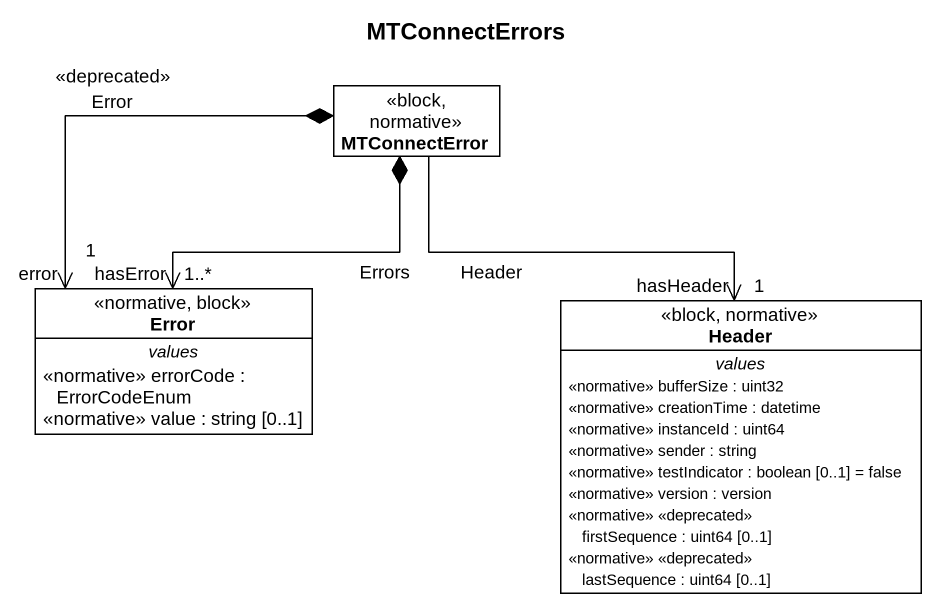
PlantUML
@startuml
title MTConnectErrors
hide circle
hide empty members
class MTConnectError <<block, normative>>
class Error <<normative, block>> {
  -- values --
  <<normative>> errorCode : ErrorCodeEnum
  <<normative>> value : string [0..1]
}
class "Header" as Header_ <<block, normative>> {
  -- values --
  <<normative>> bufferSize : uint32
  <<normative>> creationTime : datetime
  <<normative>> instanceId : uint64
  <<normative>> sender : string
  <<normative>> testIndicator : boolean [0..1] = false
  <<normative>> version : version
  <<normative>> <<deprecated>> firstSequence : uint64 [0..1]
  <<normative>> <<deprecated>> lastSequence : uint64 [0..1]
}
MTConnectError *--> "hasError\n1..*" Error : Errors
MTConnectError *--> "error\n1" Error : <<deprecated>>\nError
MTConnectError --> "hasHeader\n1" Header_ : Header
@enduml
